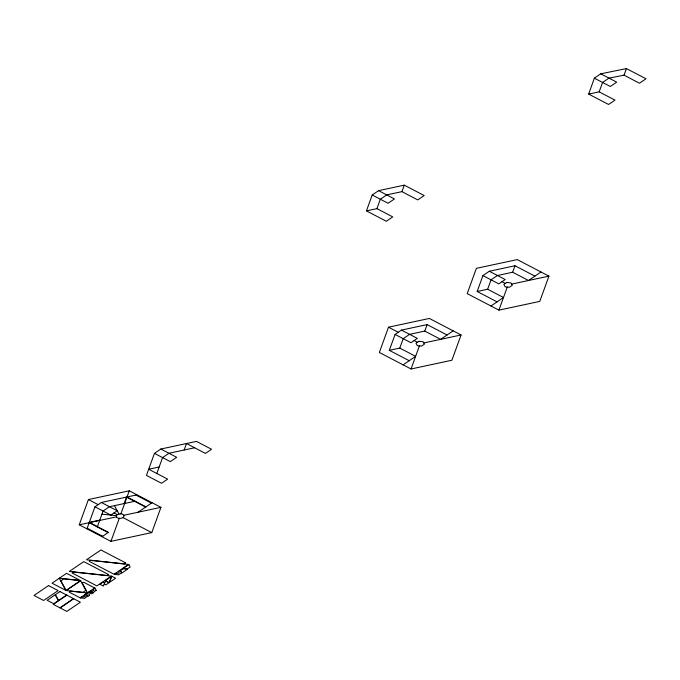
<?xml version="1.0" encoding="UTF-8"?>
<svg xmlns="http://www.w3.org/2000/svg" width="680" height="680" viewBox="0 0 680 680"><rect width="100%" height="100%" fill="white"/><g stroke="black" fill="none" stroke-linecap="round" stroke-linejoin="round"><path stroke-width="1.02" d="M588.667 94.095L594.346 78.166L600.729 73.822L626.424 68.578L646 78.786L639.472 83.224L624.036 75.174L608.965 78.115L602.582 82.459L599.148 91.851L588.667 94.095L608.575 104.474L614.983 100.113L599.148 91.851M79.237 524.824L88.409 499.554L129.26 490.815L160.947 507.339L151.784 532.61L110.925 541.348L79.237 524.824L116.552 516.842A2.941 1.759 -2.1 0 0 119.297 518.279A2.941 1.759 -2.1 0 0 122.842 517.514L151.784 532.61M86.963 528.853L94.962 506.804L101.337 502.469L136.986 494.844M97.325 526.932L103.088 511.046L109.463 506.702L135.15 501.211M124.151 503.565L126.506 497.088L145.596 507.042M110.925 541.348L119.297 518.279M116.552 516.842L116.705 515.083L117.98 514.216L120.887 513.893L129.26 490.815M184.161 450.007L186.507 443.53L205.453 453.415L211.556 449.267L196.469 441.396L160.828 449.029L154.445 453.364L146.446 475.413L161.534 483.276L167.629 479.137L148.682 469.251L159.154 467.007M156.808 473.492L162.571 457.606L168.954 453.262L194.633 447.771M366.435 210.885L372.198 194.998L378.582 190.655L404.269 185.164L424.175 195.543L417.758 199.903L401.923 191.641L386.707 194.896L380.324 199.24L376.916 208.641L366.435 210.885L386.342 221.263L392.751 216.903L376.916 208.641M401.923 191.641L404.269 185.164M388.518 327.19L379.346 352.452L411.043 368.985L451.894 360.238L461.065 334.976L429.369 318.444L388.518 327.19L398.259 332.265M409.207 360.706L389.308 350.327L395.072 334.441L401.455 330.098L427.142 324.606L447.04 334.985M389.308 350.327L399.78 348.083L403.197 338.674L409.581 334.339L424.787 331.083L440.631 339.346L453.135 330.837M411.043 368.985L419.407 345.907M424.787 331.083L427.142 324.606M497.071 301.861L477.164 291.482L482.927 275.596L489.311 271.26L514.998 265.761L534.905 276.148M477.164 291.482L487.645 289.238L491.054 279.837L497.437 275.493L512.652 272.238L528.496 280.5L541.008 271.991M498.908 310.139L539.767 301.401L548.93 276.131L517.242 259.599L476.383 268.345L467.219 293.615L498.908 310.139L507.28 287.062M512.652 272.238L514.998 265.761M624.036 75.174L626.424 68.578M102.042 536.715L108.409 532.329L89.309 522.367L99.79 520.132M138.048 512.244L152.065 502.707M403.113 364.846L415.625 356.346L399.78 348.083M490.977 306L503.481 297.5L487.645 289.238M80.41 597.694L82.025 596.827L83.895 597.031L85.178 595.927M85.187 596.156L84.6 595.077L86.198 593.759M89.088 591.795L90.703 590.928L92.573 591.133L93.857 590.027M93.865 590.257L93.279 589.178L94.877 587.86M89.454 595.272L87.856 596.59L86.555 594.167L89.445 592.203L93.636 592.424M89.462 595.493L88.884 594.422L90.168 593.538L92.038 593.742L93.644 592.654M80.418 597.915L84.617 598.366L87.499 596.173M89.097 592.016L93.296 592.467L96.178 590.274M511.623 284.113L548.93 276.131M423.75 342.958L461.065 334.976M120.887 513.893A2.941 1.759 -2.1 0 1 123.641 515.321L160.947 507.339M101.966 514.139L116.484 515.695M59.347 578.221L80.291 580.473L66.572 573.317L52.045 583.185L65.773 590.342L59.27 578.272M87.414 592.96L70.108 591.098L69.207 592.135L80.197 597.865L94.707 587.996L83.725 582.267L82.118 582.93L87.49 592.9M600.729 73.822L616.692 82.153L610.308 86.487L594.346 78.166M378.582 190.655L394.459 198.942L388.084 203.278L372.198 194.998M489.311 271.26L505.189 279.539L498.814 283.883L482.927 275.596M502.01 281.707L505.325 283.441M401.455 330.098L417.333 338.385L410.95 342.72L395.072 334.441M414.137 340.552L417.46 342.278M160.828 449.029L176.706 457.308L170.323 461.644L154.445 453.364M135.941 495.065L151.428 503.14M127.024 496.969L145.97 506.855M101.337 502.469L117.223 510.748L110.84 515.091L94.962 506.804M88.409 499.554L98.15 504.637M114.028 512.915L117.343 514.649M89.199 522.69L108.145 532.576M87.193 528.207L102.689 536.282M114.461 505.639L118.974 514.004M94.885 588.09L96.186 590.504M86.207 593.988L87.507 596.402M123.641 515.321A2.941 1.759 -2.1 0 1 122.842 517.514M73.083 571.982L72.173 573.019L96.891 585.905L111.333 576.087L73.083 571.982M90.21 560.337L89.309 561.374L114.019 574.26L128.46 564.442L90.21 560.337M104.652 582.658L103.419 586.067L99.917 584.239L102.935 582.19L104.652 582.658M105.528 580.899L104.295 584.307L106.012 584.783L109.029 582.726L105.528 580.899M107.78 574.983L107.576 575.543L69.326 571.438L83.767 561.62L108.477 574.506L107.78 574.983M111.435 576.436L109.191 582.615L105.315 580.592L111.435 576.436M111.758 576.215L109.514 582.394L115.634 578.238L111.758 576.215M124.907 563.337L124.704 563.899L86.453 559.793L100.895 549.976L125.613 562.861L124.907 563.337M48.518 585.582L34 595.459L43.63 600.474L58.148 590.606L48.518 585.582M418.905 341.3L416.007 343.264L417.316 345.678L421.506 346.128L424.405 344.165L423.096 341.751L418.905 341.3M506.77 282.455L503.88 284.418L505.18 286.841L509.379 287.291L512.269 285.32L510.969 282.905L506.77 282.455M55.233 594.77L47.141 600.279L53.831 603.763L58.403 600.652L55.233 594.77M59.967 591.558L55.395 594.668L58.565 600.542L66.657 595.042L59.967 591.558M80.503 580.635L66.07 590.452L60.698 580.482A2.941 1.759 -2.1 0 0 63.206 578.782L80.503 580.635M80.682 580.729L66.24 590.546L83.547 592.399A2.941 1.759 -2.1 0 1 86.054 590.699L80.682 580.729M66.835 595.136L53.27 604.358L59.959 607.843L73.525 598.621L66.835 595.136M73.695 598.715L60.129 607.937L66.819 611.422L80.384 602.2L73.695 598.715M115.999 573.299L114.393 574.387L118.592 574.838L121.482 572.875L120.181 570.461L118.575 571.548L119.161 572.628L117.869 573.504L115.999 573.299M128.86 564.553L123.071 568.488L127.27 568.939L130.16 566.976L128.86 564.553M123.42 568.675L120.53 570.639L121.831 573.053L127.619 569.126L123.42 568.675"/></g></svg>
